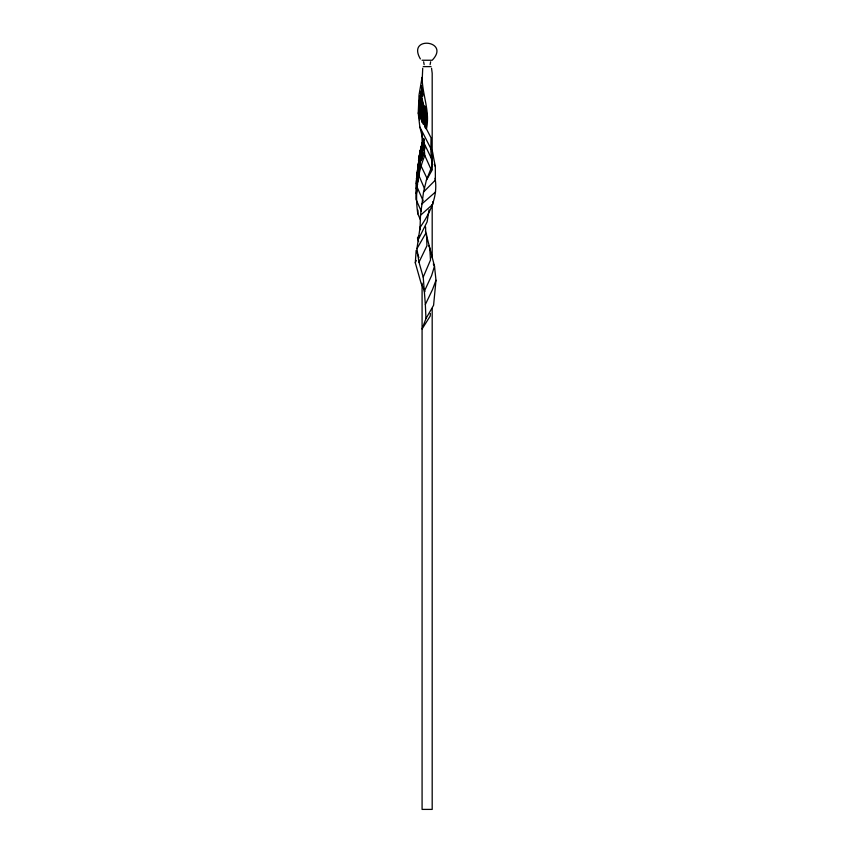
<?xml version="1.0" encoding="UTF-8"?>
<svg xmlns="http://www.w3.org/2000/svg" width="852" height="852" viewBox="0 0 852 852"><rect width="100%" height="100%" fill="white"/><g stroke="black" fill="none" stroke-linecap="round" stroke-linejoin="round"><path stroke-width="1.28" d="M426.49 128.695C430.239 111.505 422.262 94.572 422.081 77.34L419.077 94.721L418.225 113.018L419.855 127.033L432.433 151.635L432.347 165.128L426.394 180.219L423.519 192.062L420.494 215.29L420.057 227.42L416.937 248.72L418.982 262.203L423.22 277.124L425.35 304.515L425.957 318.595L422.081 328.989L430.228 316.017L430.388 313.44M423.071 140.644L422.677 141.783M426.149 128.758L426.138 119.003L426.202 128.705M425.201 127.853L425.233 123.774L425.361 127.204L425.627 126.149M420.366 219.667L417.831 213.841L417.906 210.114M418.758 159.079L418.79 157.833L418.545 160.953L420.036 151.475L418.705 160.985M424.541 124.083L424.573 123.316L424.828 124.797L424.147 117.874L423.913 118.96L422.911 115.222L424.424 124.051M424.956 291.608L421.144 283.439L415.297 262.799L416.159 250.424L418.886 257.517M418.502 166.854L418.801 164.574M418.407 165.682L418.46 165.054L418.385 165.82M424.147 64.635L423.636 61.791M418.066 166.523L419.855 156.534L418.534 166.172L418.918 161.103M425.446 231.329L434.499 266.175L435.99 280.265L433.583 305.282L425.957 318.595M417.906 169.931L417.352 173.744M417.831 213.841C414.796 194.458 417.427 173.67 424.775 155.479L423.71 142.518L419.855 127.033M418.066 166.779L418.79 160.89M419.866 153.786L420.76 148.972L420.505 150.016M417.203 174.735L417.991 168.76M421.037 149.228L421.378 146.757M420.43 150.953L420.153 152.785L420.483 150.847M419.653 154.5L419.322 156.438L420.334 150.666M420.75 149.196L421.218 147.066M417.043 176.705L416.064 181.859L415.957 199.283L421.229 211.168M417.533 174.127L418.023 171.561M419.195 158.483L419.429 157.396M420.696 149.079L421.101 147.215M420.59 149.515L423.125 140.804L420.153 151.038L423.604 139.238L422.773 141.783L423.337 139.898M421.005 148.141L421.303 146.374M435.052 178.26C438.29 196.216 430.026 213.075 420.057 227.42M422.72 68.224L422.081 82.516M421.996 143.732L421.357 146.629L422.187 143.839M421.495 145.948L422.485 142.348L422.155 143.274M421.74 145.596L423.572 139.76M423.188 140.42L421.389 146.427L421.74 145.447M423.274 140.143L423.593 139.217L422.73 141.677M435.99 280.265L432.507 289.552L425.35 304.515M415.297 262.799L416.266 260.467M423.22 277.124L430.494 260.041L429.738 248.007L428.748 245.61M424.349 291.288L431.602 275.601L434.499 266.175L433.295 263.939M430.633 61.791L430.122 64.635M418.982 262.203L426.958 245.727L426.458 233.661M418.651 238.805L427.097 221.903L429.035 209.784M426.394 180.219L432.326 169.74L430.899 151.23L431.016 137.768L418.225 113.018M416.937 248.72L425.723 233.405L425.595 227.037M418.843 235.78L417.459 237.985L418.62 241.595M423.519 192.062L435.393 180.07L435.319 166.481L432.433 151.635M420.494 215.29L432.784 204.352L432.763 201.764M421.665 204.129L435.606 191.902M422.081 60.247L432.188 60.247C451.123 40.459 406.436 35.294 420.366 58.926M423.22 66.616L431.048 66.616M423.71 142.518L432.55 160.772M434.211 164.202L435.319 166.481M420.75 165.288L427.001 178.313M424.775 155.479L431.261 169.867M417.427 187.845L423.156 200.87M418.918 175.64L424.605 188.856M421.74 120.707L422.379 122.305L420.142 112.634L421.804 121.942M431.549 68.224L432.188 73.219L432.188 151.613M419.312 116.554L418.62 109.578L419.695 117.885M423.337 124.403L422.422 119.983L423.721 124.328M419.951 227.143L420.398 229.689M419.418 117.629L419.642 119.781M424.402 144.819L424.647 149.292L424.328 144.925M423.849 138.929L423.87 141.091L423.87 138.897M432.188 204.768L432.188 257.922M432.188 308.424L432.188 809.4L422.081 809.4L422.081 283.173M422.081 133.018L422.081 146.299M418.194 171.38L417.533 177.482L418.566 167.588L418.194 171.38M418.194 166.353L417.565 172.477L418.577 162.572L418.194 166.353M419.216 170.538L418.513 176.588L419.727 166.864L419.216 170.538M419.227 165.32L418.524 171.38L419.738 161.656L419.227 165.32M423.093 150.559L421.378 155.479L422.081 152.806L421.474 153.371L423.955 147.268L423.093 150.559M423.093 145.064L421.58 150.25L423.945 141.773L423.093 145.064M418.172 176.385L417.512 182.477L418.566 172.615L418.172 176.385M417.097 185.587L417.086 186.876L417.501 183.925L416.372 193.724L417.097 185.587M417.107 182.765L416.404 188.814L417.533 179.005L417.107 182.765M417.139 177.844L416.447 183.904L417.565 174.085L417.139 177.844M417.171 173.031L416.479 178.995L417.65 169.228L417.171 173.031M420.579 160.485L419.663 166.342L420.643 158.451L420.6 159.707L421.474 157.151L420.579 160.485M420.728 155.362L419.674 161.103L420.781 153.328L420.75 154.585L421.623 152.039L420.728 155.362M420.867 150.24L419.791 155.959L420.92 148.205L420.888 149.462L421.761 146.906L420.867 150.24M425.553 118.705L425.425 121.953L423.838 110.6L424.828 114.338L425.073 113.252L425.819 120.196L425.553 118.705M426.532 114.104L426.405 117.352L424.701 105.968L425.734 109.716L425.968 108.619L426.799 115.584L426.532 114.104M422.922 155.82L421.186 160.719L421.878 158.035L421.271 158.6L423.966 152.764L422.922 155.82M421.016 112.155L422.485 119.323L420.366 107.799L421.016 112.155M419.557 104.658L420.238 111.633L419.141 100.344L419.557 104.658M419.759 100.845L420.515 107.022L419.567 95.754L419.759 100.845M419.301 109.269L419.993 116.245L418.875 104.966L419.301 109.269M421.772 89.982L422.496 97.032L422.4 93.667L422.858 95.264L421.271 85.626L421.772 89.982M421.197 93.795L420.973 94.86L420.377 91.207L421.41 102.485L421.197 93.795M422.56 102.826L424.008 109.993L423.593 106.575L424.381 108.225L421.996 98.502L422.56 102.826M421.697 107.459L423.093 114.605L422.72 111.207L423.476 112.847L421.101 103.135L421.697 107.459"/></g></svg>
